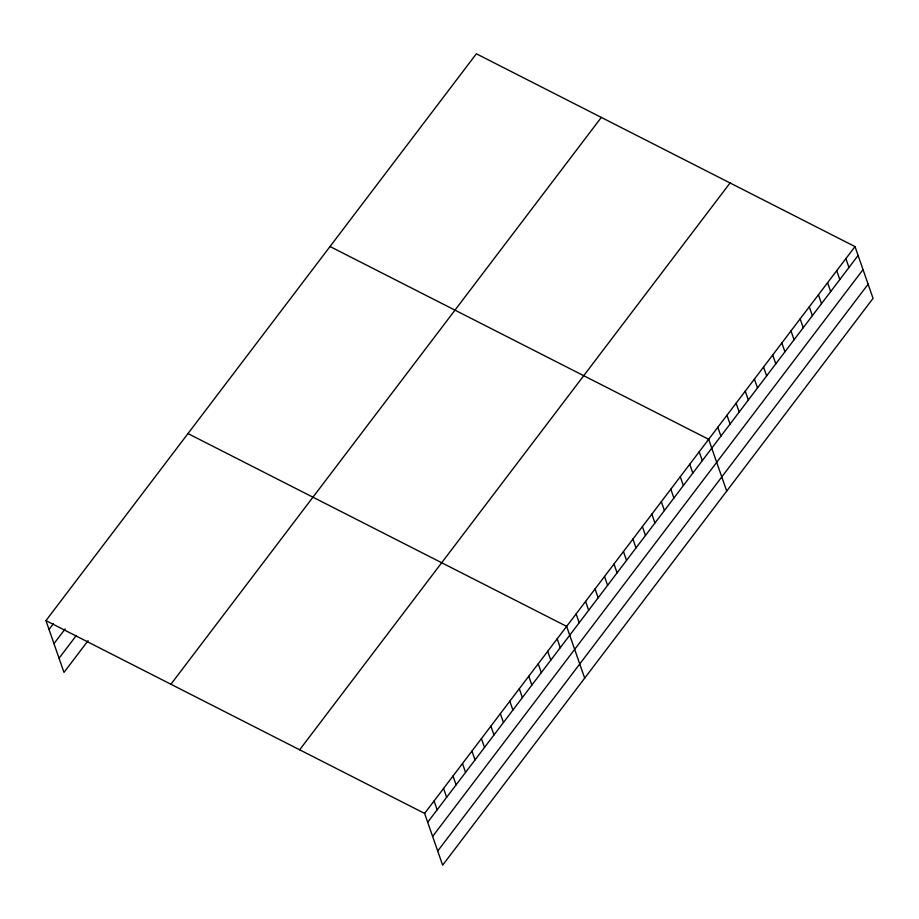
<?xml version="1.0" encoding="UTF-8"?>
<svg xmlns="http://www.w3.org/2000/svg" width="919" height="919" viewBox="0 0 919 919"><rect width="100%" height="100%" fill="white"/><g stroke="black" fill="none" stroke-linecap="round" stroke-linejoin="round"><path stroke-width="1.38" d="M45.95 620.624L476.364 53.796L855.015 246.591L873.05 298.376L442.636 865.204L424.612 813.418L45.95 620.624L63.985 672.409L88.086 640.669M49.029 629.481L53.336 623.817M53.968 643.645L65.157 628.918M59.046 658.245L76.266 635.569M170.911 684.253L601.313 117.414M299.651 749.801L730.065 182.961M424.612 813.418L855.015 246.591M427.691 822.275L858.105 255.448M432.619 836.439L863.033 269.612M437.708 851.04L868.122 284.201M330.024 246.522L708.675 439.316L726.711 491.091M187.981 433.573L566.644 626.367L584.679 678.153M845.871 258.63L848.961 267.486M836.727 270.68L839.805 279.537M827.582 282.73L830.661 291.576M818.427 294.769L821.517 303.626M809.283 306.82L812.373 315.665M800.139 318.859L803.229 327.715M790.995 330.909L794.073 339.766M781.851 342.948L784.929 351.805M772.707 354.998L775.785 363.855M763.551 367.037L766.641 375.894M754.407 379.087L757.497 387.944M745.263 391.126L748.342 399.983M736.119 403.177L739.198 412.034M726.975 415.227L730.054 424.073M717.819 427.266L720.91 436.123M699.21 451.78L702.288 460.637M689.744 464.256L692.823 473.113M680.267 476.72L683.357 485.577M670.801 489.195L673.891 498.052M661.335 501.659L664.414 510.516M651.858 514.135L654.948 522.991M642.392 526.61L645.483 535.455M632.927 539.074L636.005 547.931M623.461 551.549L626.54 560.406M613.984 564.013L617.074 572.87M604.518 576.489L607.597 585.346M595.053 588.953L598.131 597.809M585.575 601.428L588.665 610.285M576.11 613.892L579.2 622.749M557.178 638.843L560.257 647.688M547.701 651.307L550.791 660.164M538.235 663.782L541.314 672.639M528.77 676.246L531.848 685.103M519.292 688.722L522.383 697.578M509.827 701.186L512.917 710.042M500.361 713.661L503.44 722.518M490.895 726.125L493.974 734.982M481.418 738.6L484.508 747.457M471.952 751.076L475.031 759.921M462.487 763.54L465.565 772.397M453.01 776.015L456.1 784.872M443.544 788.479L446.634 797.336M434.078 800.954L437.157 809.811"/></g></svg>
